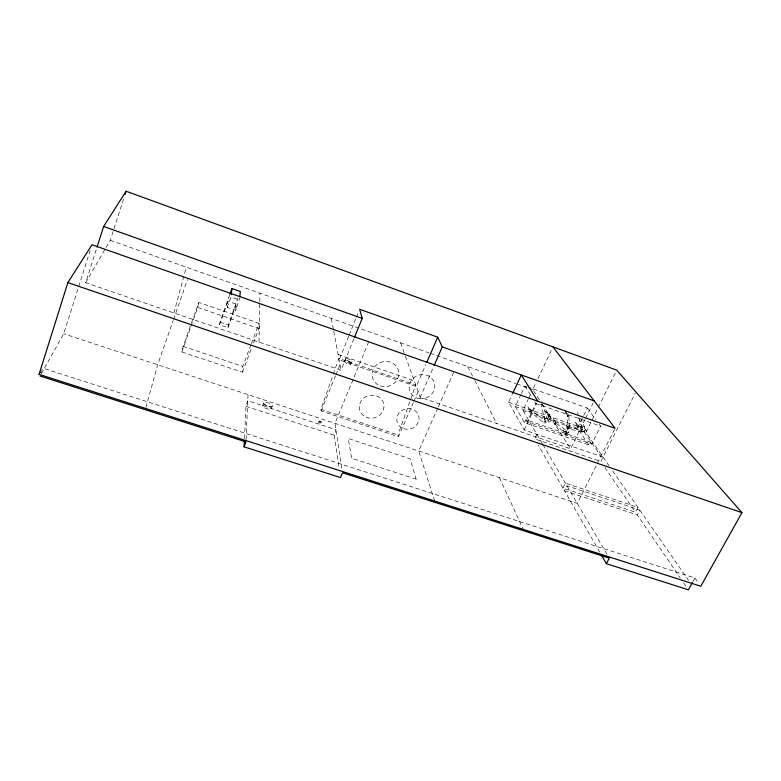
<?xml version="1.0" encoding="UTF-8"?>
<svg xmlns="http://www.w3.org/2000/svg" width="781" height="781" viewBox="0 0 781 781"><rect width="100%" height="100%" fill="white"/><g stroke="black" fill="none" stroke-linecap="round" stroke-linejoin="round"><path stroke-width="0.59" stroke-dasharray="3.9 2.93" d="M259.009 342.088L259.77 302.735M259.79 301.544L259.956 293.197M253.435 343.103L258.931 328.547L259.038 323.305L198.774 302.423L190.74 324.955M565.161 411.421L568.832 415.531L569.564 428.437L568.021 429.94L567.016 428.945L567.523 415.658M246.093 439.498L248.016 394.63M244.473 438.483L245.966 406.286L247.753 400.731L335.947 429.745L334.268 435.222L339.1 468.151M190.339 326.077L183.115 346.354L181.885 351.948L242.442 372.215L242.784 366.406L250.906 344.86M235.784 310.389L236.35 304.141L227.906 301.202L227.193 307.392L235.784 310.389L239.777 297.883M567.367 416.009L567.621 415.502M567.016 428.945L568.383 427.353M555.379 424.21L554.617 423.907L555.145 423.038M556.023 423.644L553.192 417.933M549.844 414.418L550.4 421.057A1.484 1.318 -28.8 0 1 549.726 421.857L548.731 422.052A1.22 1.084 -28.8 0 1 547.998 421.535L548.496 414.896L549.268 415.512M229.516 295.257L219.969 322.133L219.617 324.808L228.042 327.698L228.335 325.003L237.902 298.196M581.913 431.961L567.65 428.593L567.582 427.783M568.714 428.466L568.871 427.656L566.342 425.147M566.537 431.278L565.6 434.431L564.409 431.258M567.094 434.06L566.313 434.89M181.885 351.948L197.749 307.421L198.774 302.423M548.535 414.721L548.477 415.287M321.04 423.282C320.62 421.467 316.822 422.209 319.878 423.273C323.685 423.849 319.185 418.684 318.589 422.209M547.881 420.92L547.95 420.598A1.484 1.318 -28.8 0 1 548.623 419.797L549.619 419.592A1.22 1.084 -28.8 0 1 550.351 420.119L550.459 420.412M319.019 421.154L321.469 422.218M173.929 312.956L186.288 267.18M145.91 407.389L157.664 364.786L173.197 320.444M41.159 372.615L42.233 369.198M41.266 373.923L63.71 333.751L90.166 250.506M353.93 338.671L341.053 370.194L85.656 282.722L96.668 248.28M106.04 247.557L110.238 240.323L124.247 196.919M577.247 426.299L578.145 425.674L578.711 426.27M578.789 426.436L577.891 427.061M568.851 415.902L568.158 416.585M173.597 319.312L187.528 279.52M219.617 324.808L227.906 301.202M228.042 327.698L236.35 304.141M413.344 402.518L398.476 436.667L321.147 410.991L320.942 409.322L332.882 375.397M333.272 374.265L338.847 358.43L415.765 384.955L397.978 434.939L398.476 436.667M227.193 307.392L230.991 296.995L239.611 300.011M251.336 343.718L259.038 323.305M242.442 372.215L251.746 347.584M262.738 405.681L263.9 402.674M271.173 408.902A4.549 1.601 20.9 0 0 265.891 405.085A4.549 1.601 20.9 0 0 264.007 407.321A4.549 1.601 20.9 0 0 271.173 408.902L272.198 406.286A4.559 1.591 21 0 0 266.907 402.479A4.559 1.591 21 0 0 265.023 404.695A4.559 1.591 21 0 0 272.198 406.286M348.716 336.26L339.12 359.865L416.312 386.478L425.83 364.561M349.166 335.137L356.029 318.277M356.478 317.145L358.313 312.654M321.147 410.991L335.41 375.964M335.879 374.831L340.018 364.659M344.558 361.3L345.612 358.723M350.952 364.073A3.485 1.015 22.3 0 0 346.666 361.261A3.485 1.015 22.3 0 0 345.641 362.735A3.485 1.015 22.3 0 0 350.952 364.073L352.006 361.486A3.495 1.006 22.3 0 0 347.721 358.684A3.495 1.006 22.3 0 0 346.696 360.148A3.495 1.006 22.3 0 0 352.006 361.486M368.681 341.814L334.971 423.351L341.951 469.205M567.065 434.256L565.786 434.734L566.166 433.465M413.823 401.424L418.138 391.506M585.057 419.397L570.569 448.802L420.237 397.314L433.65 366.611M437.79 408.063L418.714 451.018L434.695 501.265M438.278 406.96L453.917 371.727M603.059 457.08L524.188 429.94L508.607 402.225L512.16 394.6M524.5 422.697L525.896 419.748L590.251 441.997L588.815 444.877L524.5 422.697L515.275 406.579L520.859 394.659M521.366 393.585L524.92 385.999L527.185 386.8M542.385 443.715L522.948 410.484L528.141 399.472M528.659 398.369L530.738 393.966M539.32 399.774L532.808 389.563L535.912 382.993M537.972 378.619L551.903 349.068M599.252 424.229L600.648 426.133L591.695 444.096L527.068 421.789L535.786 403.416L534.507 401.366M524.188 429.94L536.83 403.308M548.457 414.701L549.228 414.076M548.897 415.619L549.863 415.004M536.928 434.382L534.741 438.932L600.814 461.522L635.343 393.048M588.815 444.877L577.462 428.213L583.192 416.546M583.71 415.482L587.361 408.063L528.327 387.2M585.584 418.313L593.121 403.016M609.209 465.954L585.926 432.371L597.807 408.346M598.353 407.262L616.18 371.229M562.964 488.076L565.415 483.127L637.921 507.347L635.392 512.18L562.964 488.076L538.343 445.209M599.71 552.06L564.517 490.771L566.986 485.802L639.834 510.1L637.286 514.952L680.192 577.823M614.53 429.355L577.266 503.384L63.71 333.751M692.893 581.65L694.934 577.969L42.594 368.056M85.656 282.722L105.445 248.592M542.258 404.128L540.833 404.216M554.666 423.37L555.711 422.931M555.857 423.946L555.672 423.009M566.801 434.558L568.627 432.225A1.474 1.298 -29.2 0 0 569.027 431.297L568.685 430.468A1.211 1.074 -29.3 0 0 567.797 430.214L566.889 430.682A1.474 1.298 -29.3 0 0 566.479 431.61L566.83 432.44A1.211 1.074 -29.2 0 0 567.719 432.694L568.627 432.225M568.89 428.359L567.816 428.691M530.27 410.601L529.918 411.265L530.582 411.724M531.285 411.431L530.572 411.802M567.562 415.453L568.753 415.365M530.934 411.636L531.392 410.689L528.073 406.647M567.602 427.754L582.548 429.628M541.946 404.392L540.911 404.187L545.011 420.324A1.22 1.084 -28.7 0 0 545.821 420.754L546.798 420.442A1.484 1.318 -28.7 0 0 547.383 419.582L542.61 404.685M555.769 424.122L554.998 424.259M566.02 433.621L567.016 434.07M530.787 410.328L530.133 411.538L544.23 423.282L546.056 422.804L545.841 421.096L531.226 410.591M568.002 427.461L569.564 428.437M530.592 410.425L531.285 410.533M577.95 425.752C593.072 429.999 584.354 436.901 578.086 426.982M549.228 414.155L549.765 414.467M567.982 416.527L567.484 416.156M245.966 406.286L334.268 435.222M320.942 409.322L397.978 434.939M564.517 490.771L637.286 514.952M183.115 346.354L242.784 366.406M219.969 322.133L228.335 325.003M338.105 354.496L414.281 380.835M197.749 307.421L258.931 328.547M508.607 402.225L581.084 427.471L600.97 456.289M515.275 406.579L577.462 428.213M522.948 410.484L585.926 432.371M535.786 403.416L600.648 426.133M110.238 240.323L428.984 352.895M430.126 353.295L515.665 383.51M516.817 383.91L528.239 387.952M529.381 388.352L532.808 389.563M545.841 421.096L544.259 421.32L543.996 423.087M585.965 430.038L584.1 430.311L584.286 431.961M577.696 427.022L574.894 421.896M545.48 411.411L549.599 414.155M565.239 429.667L555.935 423.185M554.695 423.878L563.657 431.844M564.487 431.21L566.889 433.562M574.982 421.857L578.653 425.928M545.411 411.499L548.584 415.443M587.361 408.063L595.757 419.475M577.198 412.417L578.477 414.164M584.559 427.051L584.373 426.797A1.474 1.298 -30.3 0 0 583.485 426.416L582.509 426.738A1.211 1.064 -30.3 0 0 582.03 427.558L582.323 428.408A1.474 1.298 -30.3 0 0 583.212 428.789L584.188 428.476A1.211 1.064 -30.3 0 0 584.666 427.646L579.775 416.097M694.934 577.969L698.849 583.495M612.626 470.875L688.608 580.449M590.251 441.997L591.695 444.096M604.885 467.487L635.392 512.18M683.6 582.811L687.007 587.8M541.926 403.865L570.569 448.802M524.92 385.999L531.949 397.265M542.99 444.75L608.663 557.097M525.896 419.748L527.068 421.789M547.354 418.948L547.217 418.675A1.22 1.084 -28.7 0 0 546.407 418.245L545.421 418.557A1.484 1.318 -28.7 0 0 544.845 419.417L544.865 420.051M467.673 366.553L474.243 379.449M474.789 380.523L496.696 423.497M565.083 411.47L567.445 416M499.43 477.669L523.407 529.733M527.995 406.706L529.967 411.441M566.254 425.196L567.445 428.291M400.546 342.849L404.988 355.14M405.388 356.253L420.237 397.314M582.04 427.871L578.389 416.429L582.138 428.164M553.104 417.972L554.617 423.907M331.339 318.404L333.516 330.051M333.741 331.212L341.053 370.194M563.189 430.761L563.423 431.649A1.211 1.074 -29.1 0 0 564.263 432.01L565.21 431.639A1.474 1.298 -29.1 0 0 565.708 430.751L565.473 429.862A1.211 1.074 -29.1 0 0 564.634 429.501L563.687 429.872A1.474 1.298 -29.1 0 0 563.189 430.761M581.552 429.814L581.279 430.028A1.211 1.064 -30 0 0 580.908 430.887L581.308 431.698A1.474 1.298 -30.1 0 0 582.255 431.971L583.182 431.561A1.211 1.064 -30.1 0 0 583.553 430.702L583.153 429.892A1.474 1.298 -30 0 0 582.206 429.609L581.552 429.814M416.185 479.183L351.694 458.291L348.209 438.492L410.171 458.808L416.185 479.183M366.094 417.161A12.408 11.451 -13.7 0 0 383.959 405.573A12.408 11.451 -13.7 0 0 364.815 397.324A12.408 11.451 -13.7 0 0 366.094 417.161M403.621 428.671A11.237 10.28 -17.4 0 0 418.977 417.074A11.237 10.28 -17.4 0 0 401.161 411.001A11.237 10.28 -17.4 0 0 403.621 428.671M380.337 385.902A13.453 12.535 -16.5 0 0 398.671 371.883A13.453 12.535 -16.5 0 0 377.223 364.376A13.453 12.535 -16.5 0 0 380.337 385.902M419.133 398.593A12.965 11.979 -20.4 0 0 434.246 382.495A12.965 11.979 -20.4 0 0 412.534 378.931A12.965 11.979 -20.4 0 0 419.133 398.593"/><path stroke-width="1.17" d="M692.376 582.567L688.364 589.792L606.378 563.687L609.278 558.151L342.498 472.798L340.487 477.562L244.082 446.83L244.365 440.865M239.865 296.819L240.294 291.489L231.908 288.531L229.917 294.134M231.254 294.574L231.908 288.531M97.029 247.128L103.639 226.461L126.092 191.208L616.717 370.135L741.95 512.639L700.801 586.258L39.05 374.343L67.869 282.605L92.002 244.726L615.077 428.271L552.928 346.871M124.989 194.635L126.092 191.208M244.082 446.83L245.986 441.919L40.085 376.032M354.389 337.548L362.208 318.404L359.68 309.276L437.721 337.177L442.271 346.871L594.165 400.887M426.777 362.374L437.721 337.177M434.129 365.518L442.271 346.871M512.658 393.507L521.288 374.978L537.845 401.17M39.05 374.343L40.231 372.254M67.869 282.605L741.95 512.639M103.639 226.461L362.208 318.404M601.526 555.232L606.378 563.687"/></g></svg>
